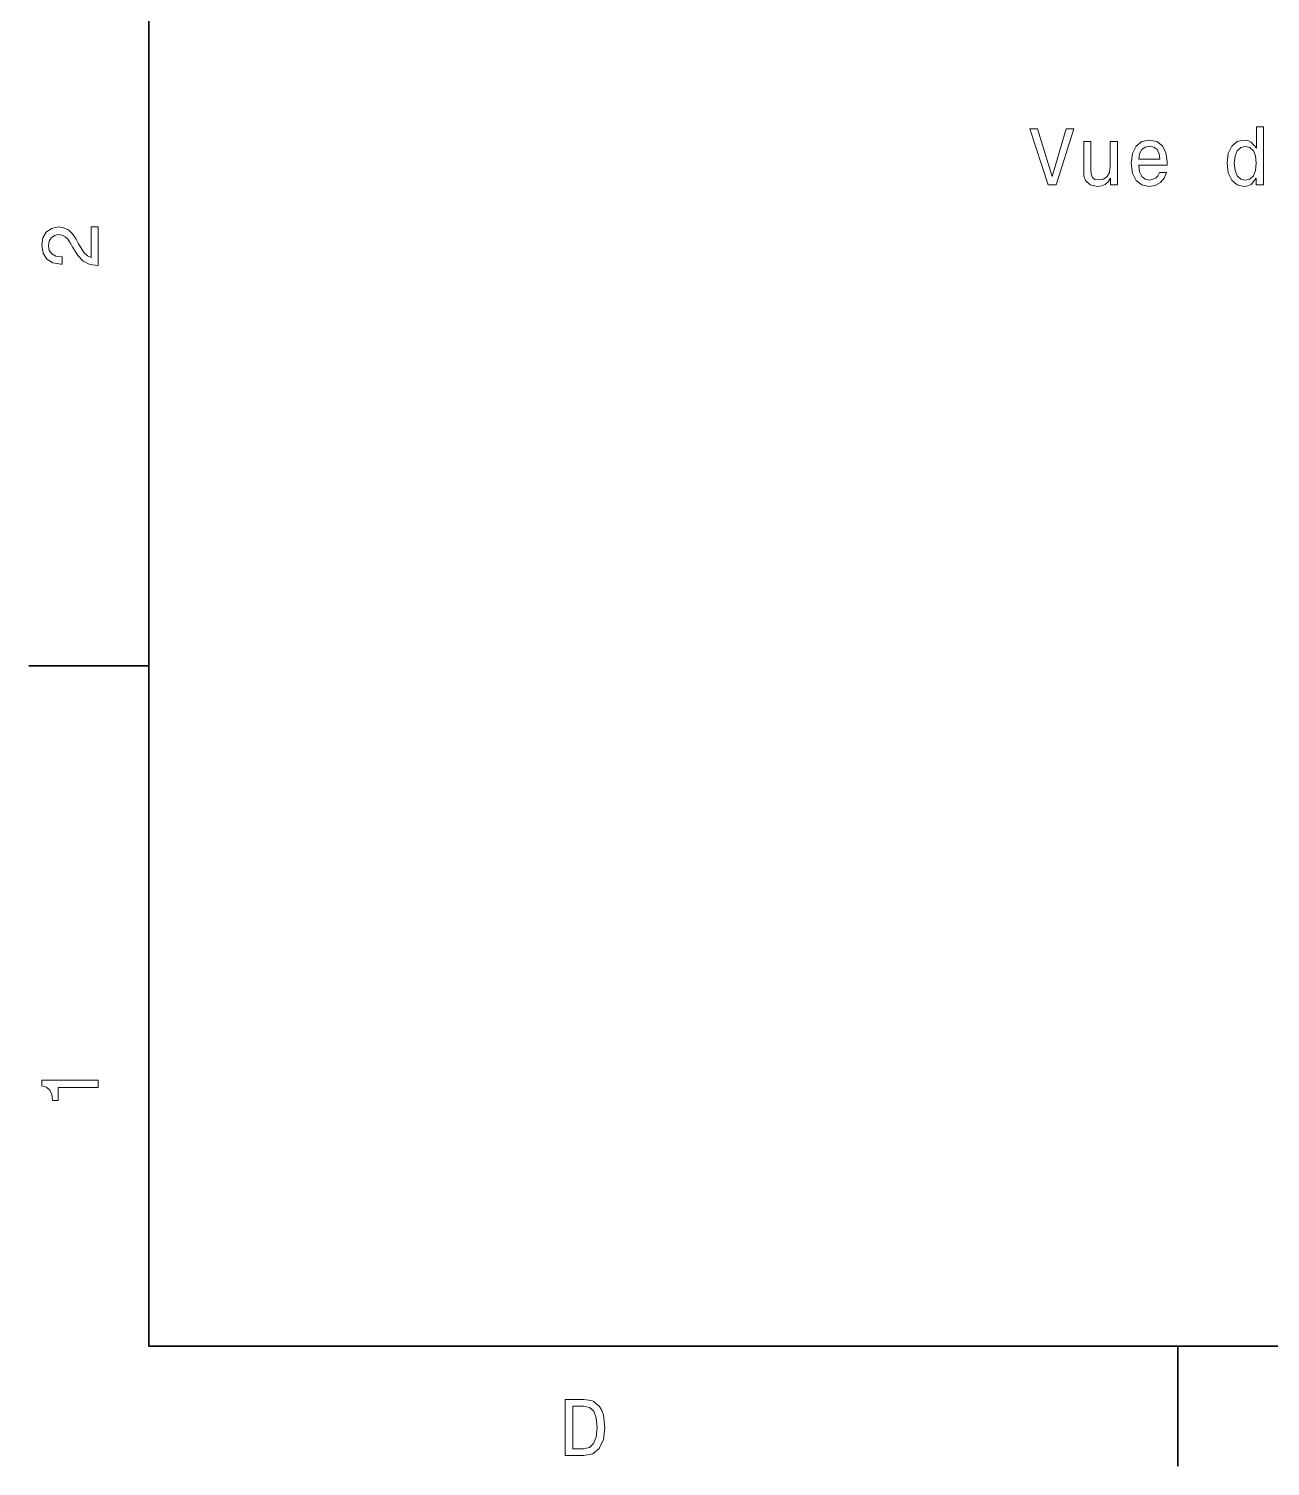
# Model space of a CAD drawing. Extents: x 0 to 297, y 0 to 210.
# Drawn here: x 2.5 to 80.1, y 2.5 to 92.3 of the extents above; entities that cross this region are included whole.
import ezdxf

# ---------------------------------------------------------------- set-up
doc = ezdxf.new("R2010")
doc.units = 0

msp = doc.modelspace()

# ---------------------------------------------------------------- linework, layer by layer
at = {"color": 7, "lineweight": 35}
for p, q in [((10, 200), (10, 10)), ((10, 10), (287, 10))]:
    msp.add_line(p, q, dxfattribs=at)
at = {"color": 7, "lineweight": 35, "ltscale": 0.1875}
for p, q in [((10, 52.5), (2.5, 52.5)), ((74.300003, 10), (74.300003, 2.5))]:
    msp.add_line(p, q, dxfattribs=at)
at = {"color": 7, "lineweight": 13}
for points in [[(67.322327, 86.058159), (66.444809, 83.077614), (65.542068, 86.058159), (65.062965, 86.058159), (66.19265, 82.553116), (66.696968, 82.553116), (67.801437, 86.058159)], [(71.861237, 83.778618), (73.636452, 83.778618), (73.641495, 83.98539), (73.560799, 84.565361), (73.338898, 84.999084), (72.98587, 85.26133), (72.516853, 85.357147), (72.057922, 85.256287), (71.704895, 84.973862), (71.477951, 84.514931), (71.397255, 83.909744), (71.472908, 83.289429), (71.699852, 82.835533), (72.047836, 82.553116), (72.501724, 82.457298), (72.895096, 82.522858), (73.217865, 82.694328), (73.454895, 82.96666), (73.591064, 83.329773), (73.152298, 83.329773), (73.061523, 83.128044), (72.930397, 82.976746), (72.557198, 82.855713), (72.269737, 82.911186), (72.052879, 83.0877), (71.911667, 83.37516), (71.861237, 83.763489)], [(79.209213, 82.971703), (79.209213, 82.553116), (79.653023, 82.553116), (79.653023, 86.174156), (79.214264, 86.174156), (79.214264, 84.847786), (78.876366, 85.231071), (78.669594, 85.321846), (78.432556, 85.357147), (78.003883, 85.256287), (77.671036, 84.973862), (77.454178, 84.519974), (77.378525, 83.909744), (77.454178, 83.299515), (77.671036, 82.840576), (78.003883, 82.553116), (78.432556, 82.457298), (78.669594, 82.492599), (78.881409, 82.583374)], [(70.52478, 85.26133), (70.080978, 85.26133), (70.080978, 83.697929), (70.03054, 83.334816), (69.884293, 83.072571), (69.657341, 82.911186), (69.359795, 82.860756), (69.122765, 82.9011), (68.971466, 83.022133), (68.885727, 83.228905), (68.865555, 83.521416), (68.865555, 85.26133), (68.421753, 85.26133), (68.421753, 83.481071), (68.436882, 83.123001), (68.532707, 82.825447), (68.825211, 82.553116), (69.294235, 82.457298), (69.546394, 82.492599), (69.763252, 82.583374), (69.949852, 82.739716), (70.101151, 82.96666), (70.101151, 82.553116), (70.52478, 82.553116)], [(71.861237, 84.151817), (71.91671, 84.499802), (72.052879, 84.757004), (72.259651, 84.913345), (72.531982, 84.968819), (72.799271, 84.913345), (73.00605, 84.757004), (73.132126, 84.499802), (73.177521, 84.151817)], [(78.508209, 84.958733), (78.800713, 84.88813), (79.022614, 84.691444), (79.15374, 84.363632), (79.204178, 83.909744), (79.15374, 83.450813), (79.022614, 83.123001), (78.800713, 82.921272), (78.508209, 82.855713), (78.230835, 82.921272), (78.019012, 83.123001), (77.877808, 83.455856), (77.832413, 83.909744), (77.877808, 84.358589), (78.019012, 84.686401), (78.230835, 84.88813)], [(6.833213, 77.519447), (6.833213, 79.925072), (6.399496, 79.925072), (6.399496, 78.023773), (6.162464, 78.129684), (5.965778, 78.311241), (5.607709, 78.871033), (5.456412, 79.168587), (5.239553, 79.501442), (4.987392, 79.738472), (4.689842, 79.874641), (4.351945, 79.925072), (3.928314, 79.839333), (3.595461, 79.602303), (3.383646, 79.239189), (3.307997, 78.770172), (3.393732, 78.286018), (3.630764, 77.91787), (4.009006, 77.680832), (4.508286, 77.600143), (4.578891, 77.600143), (4.578891, 78.059074), (4.538545, 78.059074), (4.195605, 78.104462), (3.943444, 78.240631), (3.782061, 78.457489), (3.726585, 78.744957), (3.777017, 79.03746), (3.903098, 79.254318), (4.099784, 79.395531), (4.346902, 79.445961), (4.578891, 79.41066), (4.775577, 79.314842), (4.947046, 79.153458), (5.098343, 78.931557), (5.259727, 78.634003), (5.572406, 78.139771), (5.90526, 77.791786), (6.308718, 77.585014), (6.818084, 77.519447)], [(6.833213, 26.159222), (6.833213, 26.618156), (3.307997, 26.618156), (3.307997, 26.275217), (3.615634, 26.184439), (3.822406, 26.002882), (3.943444, 25.725506), (3.98379, 25.34222), (4.341859, 25.34222), (4.341859, 26.159222)], [(37.194958, 6.666787), (36.029972, 6.666787), (36.029972, 3.166787), (37.194958, 3.166787), (37.744667, 3.277738), (38.153168, 3.615634), (38.405331, 4.165346), (38.496109, 4.916787), (38.415417, 5.683357), (38.314552, 5.985951), (38.173344, 6.228026), (37.764839, 6.555836), (37.497551, 6.636527)], [(37.159653, 6.248199), (37.542938, 6.17255), (37.805187, 5.940562), (37.961525, 5.527017), (38.011959, 4.916787), (37.956482, 4.326729), (37.800144, 3.913184), (37.532852, 3.666066), (37.159653, 3.585375), (36.498989, 3.585375), (36.498989, 6.248199)]]:
    msp.add_lwpolyline(points, close=True, dxfattribs=at)

doc.saveas('drawing.dxf')
